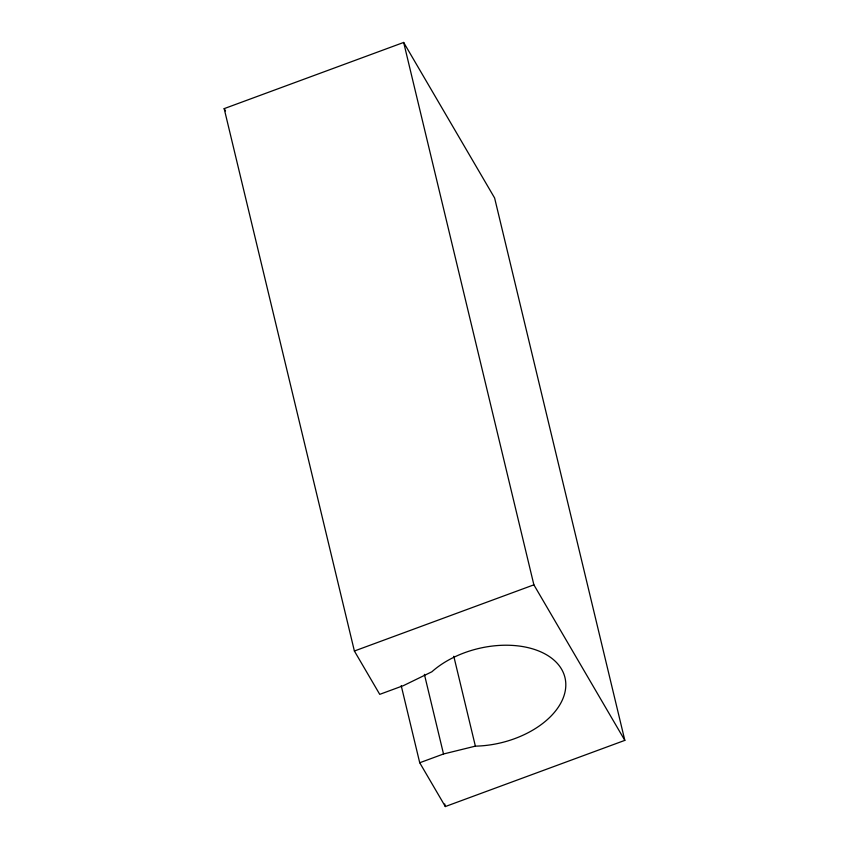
<?xml version="1.0" encoding="UTF-8"?>
<svg xmlns="http://www.w3.org/2000/svg" width="849" height="849" viewBox="0 0 849 849"><rect width="100%" height="100%" fill="white"/><g stroke="black" fill="none" stroke-linecap="round" stroke-linejoin="round"><path stroke-width="1.27" d="M419.724 762.752L443.518 753.986L475.376 746.144A77.503 48.457 -13.5 0 0 561.56 669.171A77.503 48.457 -13.5 0 0 431.886 671.771L403.519 685.589L379.736 694.355L354.383 651.013L224.168 108.63L403.668 42.45L494.617 197.987L624.832 740.37L445.332 806.55L419.724 762.752L401.216 685.674M354.383 651.013L533.883 584.834L624.832 740.37M224.168 108.63L225.505 110.911M403.668 42.45L533.883 584.834M453.791 656.256L475.376 746.144M424.394 674.339L443.518 753.986M444.717 803.971L445.332 806.55"/></g></svg>
